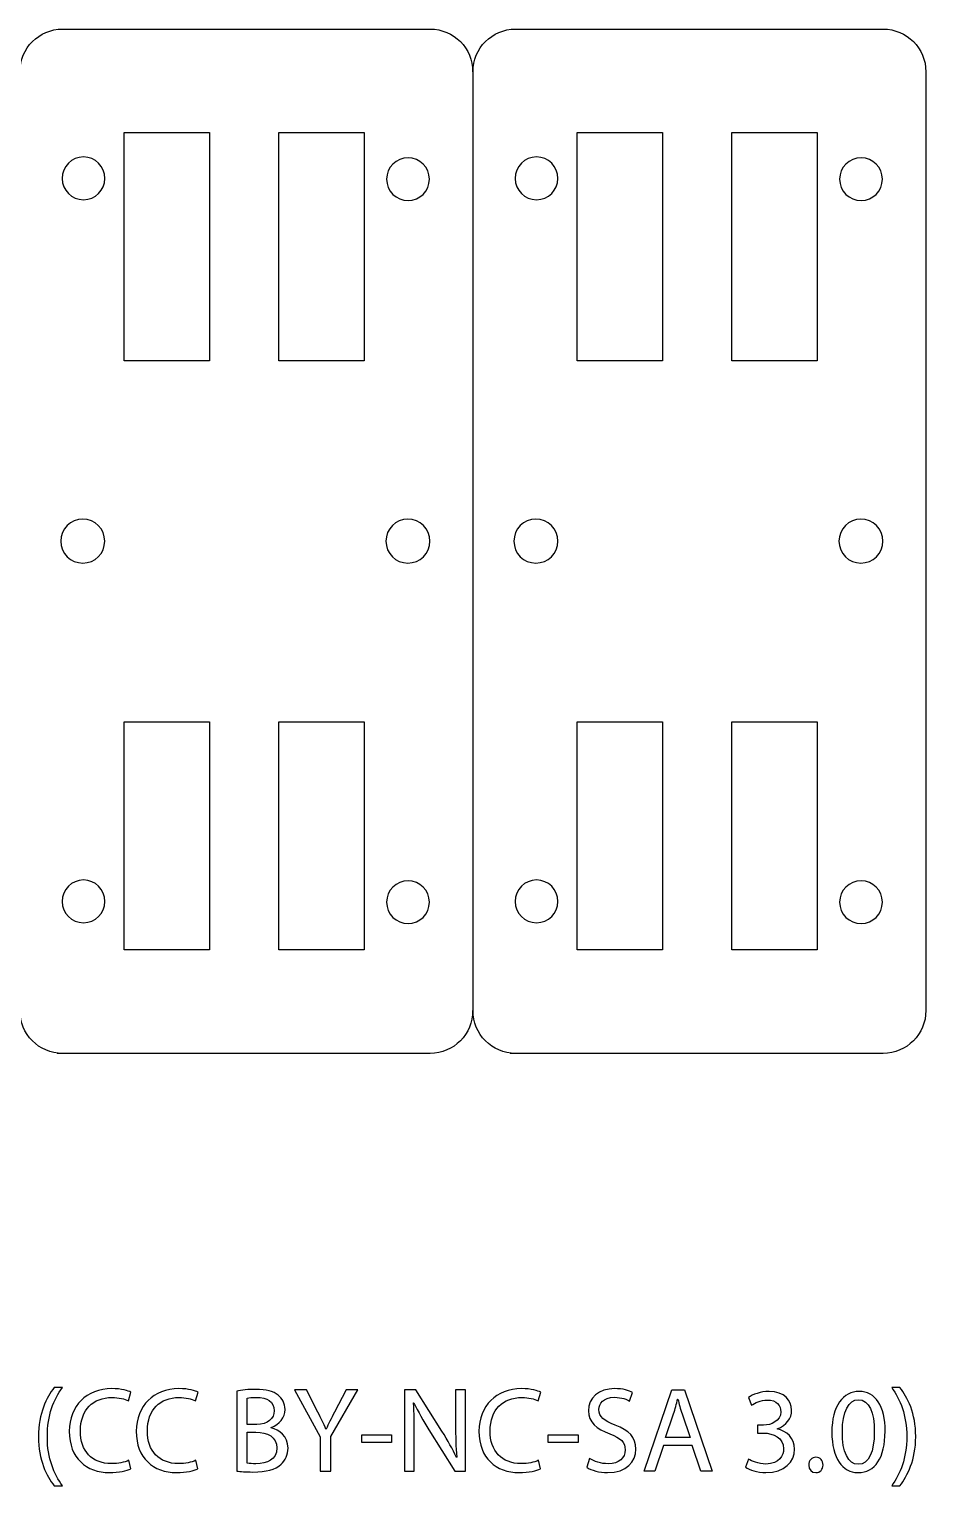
# Model space of a CAD drawing. Extents: x -194 to 677, y 303 to 810.
# Drawn here: x 348.2 to 411.1, y 313.6 to 415.8 of the extents above; entities that cross this region are included whole.
import ezdxf

# ---------------------------------------------------------------- set-up
doc = ezdxf.new("R2010")
doc.units = 0
doc.header["$MEASUREMENT"] = 0
doc.layers.add('LAYER_1', color=160, linetype='Continuous')

# ---------------------------------------------------------------- blocks, each defined once
blk = doc.blocks.new('AI9-BLK54')
at = {"layer": 'LAYER_1', "color": 1}
blk.add_open_spline([(1.54, 0), (1.54, -0.85), (0.85, -1.54), (0, -1.54), (-0.85, -1.54), (-1.54, -0.85), (-1.54, 0), (-1.54, 0.85), (-0.85, 1.54), (0, 1.54), (0.85, 1.54), (1.54, 0.85), (1.54, 0), (1.54, 0), (1.54, 0), (1.54, 0)], degree=3, knots=[0, 0, 0, 0, 1, 1, 1, 2, 2, 2, 3, 3, 3, 4, 4, 4, 5, 5, 5, 5], dxfattribs=at)
blk = doc.blocks.new('AI9-BLK53')
at = {"layer": 'LAYER_1', "color": 1}
blk.add_open_spline([(1.54, 0), (1.54, -0.85), (0.85, -1.54), (0, -1.54), (-0.85, -1.54), (-1.54, -0.85), (-1.54, 0), (-1.54, 0.85), (-0.85, 1.54), (0, 1.54), (0.85, 1.54), (1.54, 0.85), (1.54, 0), (1.54, 0), (1.54, 0), (1.54, 0)], degree=3, knots=[0, 0, 0, 0, 1, 1, 1, 2, 2, 2, 3, 3, 3, 4, 4, 4, 5, 5, 5, 5], dxfattribs=at)
blk = doc.blocks.new('AI9-BLK52')
at = {"layer": 'LAYER_1', "color": 1}
blk.add_open_spline([(1.5, 0), (1.5, -0.83), (0.83, -1.5), (0, -1.5), (-0.83, -1.5), (-1.5, -0.83), (-1.5, 0), (-1.5, 0.83), (-0.83, 1.5), (0, 1.5), (0.83, 1.5), (1.5, 0.83), (1.5, 0), (1.5, 0), (1.5, 0), (1.5, 0)], degree=3, knots=[0, 0, 0, 0, 1, 1, 1, 2, 2, 2, 3, 3, 3, 4, 4, 4, 5, 5, 5, 5], dxfattribs=at)
blk = doc.blocks.new('AI9-BLK51')
at = {"layer": 'LAYER_1', "color": 1}
blk.add_open_spline([(1.5, 0), (1.5, -0.83), (0.83, -1.5), (0, -1.5), (-0.83, -1.5), (-1.5, -0.83), (-1.5, 0), (-1.5, 0.83), (-0.83, 1.5), (0, 1.5), (0.83, 1.5), (1.5, 0.83), (1.5, 0), (1.5, 0), (1.5, 0), (1.5, 0)], degree=3, knots=[0, 0, 0, 0, 1, 1, 1, 2, 2, 2, 3, 3, 3, 4, 4, 4, 5, 5, 5, 5], dxfattribs=at)
blk = doc.blocks.new('AI9-BLK50')
at = {"layer": 'LAYER_1', "color": 1}
blk.add_open_spline([(1.5, 0), (1.5, -0.83), (0.83, -1.5), (0, -1.5), (-0.83, -1.5), (-1.5, -0.83), (-1.5, 0), (-1.5, 0.83), (-0.83, 1.5), (0, 1.5), (0.83, 1.5), (1.5, 0.83), (1.5, 0), (1.5, 0), (1.5, 0), (1.5, 0)], degree=3, knots=[0, 0, 0, 0, 1, 1, 1, 2, 2, 2, 3, 3, 3, 4, 4, 4, 5, 5, 5, 5], dxfattribs=at)
blk = doc.blocks.new('AI9-BLK49')
at = {"layer": 'LAYER_1', "color": 1}
blk.add_open_spline([(1.5, 0), (1.5, -0.83), (0.83, -1.5), (0, -1.5), (-0.83, -1.5), (-1.5, -0.83), (-1.5, 0), (-1.5, 0.83), (-0.83, 1.5), (0, 1.5), (0.83, 1.5), (1.5, 0.83), (1.5, 0), (1.5, 0), (1.5, 0), (1.5, 0)], degree=3, knots=[0, 0, 0, 0, 1, 1, 1, 2, 2, 2, 3, 3, 3, 4, 4, 4, 5, 5, 5, 5], dxfattribs=at)
blk = doc.blocks.new('AI9-BLK48')
at = {"layer": 'LAYER_1', "color": 1}
blk.add_open_spline([(1.54, 0), (1.54, -0.85), (0.85, -1.54), (0, -1.54), (-0.85, -1.54), (-1.54, -0.85), (-1.54, 0), (-1.54, 0.85), (-0.85, 1.54), (0, 1.54), (0.85, 1.54), (1.54, 0.85), (1.54, 0), (1.54, 0), (1.54, 0), (1.54, 0)], degree=3, knots=[0, 0, 0, 0, 1, 1, 1, 2, 2, 2, 3, 3, 3, 4, 4, 4, 5, 5, 5, 5], dxfattribs=at)
blk = doc.blocks.new('AI9-BLK47')
at = {"layer": 'LAYER_1', "color": 1}
blk.add_open_spline([(1.54, 0), (1.54, -0.85), (0.85, -1.54), (0, -1.54), (-0.85, -1.54), (-1.54, -0.85), (-1.54, 0), (-1.54, 0.85), (-0.85, 1.54), (0, 1.54), (0.85, 1.54), (1.54, 0.85), (1.54, 0), (1.54, 0), (1.54, 0), (1.54, 0)], degree=3, knots=[0, 0, 0, 0, 1, 1, 1, 2, 2, 2, 3, 3, 3, 4, 4, 4, 5, 5, 5, 5], dxfattribs=at)
blk = doc.blocks.new('AI9-BLK46')
at = {"layer": 'LAYER_1', "color": 1}
blk.add_open_spline([(1.5, 0), (1.5, -0.83), (0.83, -1.5), (0, -1.5), (-0.83, -1.5), (-1.5, -0.83), (-1.5, 0), (-1.5, 0.83), (-0.83, 1.5), (0, 1.5), (0.83, 1.5), (1.5, 0.83), (1.5, 0), (1.5, 0), (1.5, 0), (1.5, 0)], degree=3, knots=[0, 0, 0, 0, 1, 1, 1, 2, 2, 2, 3, 3, 3, 4, 4, 4, 5, 5, 5, 5], dxfattribs=at)
blk = doc.blocks.new('AI9-BLK45')
at = {"layer": 'LAYER_1', "color": 1}
blk.add_open_spline([(1.5, 0), (1.5, -0.83), (0.83, -1.5), (0, -1.5), (-0.83, -1.5), (-1.5, -0.83), (-1.5, 0), (-1.5, 0.83), (-0.83, 1.5), (0, 1.5), (0.83, 1.5), (1.5, 0.83), (1.5, 0), (1.5, 0), (1.5, 0), (1.5, 0)], degree=3, knots=[0, 0, 0, 0, 1, 1, 1, 2, 2, 2, 3, 3, 3, 4, 4, 4, 5, 5, 5, 5], dxfattribs=at)
blk = doc.blocks.new('AI9-BLK44')
at = {"layer": 'LAYER_1', "color": 1}
blk.add_open_spline([(1.5, 0), (1.5, -0.83), (0.83, -1.5), (0, -1.5), (-0.83, -1.5), (-1.5, -0.83), (-1.5, 0), (-1.5, 0.83), (-0.83, 1.5), (0, 1.5), (0.83, 1.5), (1.5, 0.83), (1.5, 0), (1.5, 0), (1.5, 0), (1.5, 0)], degree=3, knots=[0, 0, 0, 0, 1, 1, 1, 2, 2, 2, 3, 3, 3, 4, 4, 4, 5, 5, 5, 5], dxfattribs=at)
blk = doc.blocks.new('AI9-BLK43')
at = {"layer": 'LAYER_1', "color": 1}
blk.add_open_spline([(1.5, 0), (1.5, -0.83), (0.83, -1.5), (0, -1.5), (-0.83, -1.5), (-1.5, -0.83), (-1.5, 0), (-1.5, 0.83), (-0.83, 1.5), (0, 1.5), (0.83, 1.5), (1.5, 0.83), (1.5, 0), (1.5, 0), (1.5, 0), (1.5, 0)], degree=3, knots=[0, 0, 0, 0, 1, 1, 1, 2, 2, 2, 3, 3, 3, 4, 4, 4, 5, 5, 5, 5], dxfattribs=at)

msp = doc.modelspace()

# ---------------------------------------------------------------- linework, layer by layer
at = {"layer": 'LAYER_1', "color": 7}
for p, q in [((379.33, 412.76), (379.33, 346.91)), ((411.12, 412.76), (411.12, 346.91))]:
    msp.add_line(p, q, dxfattribs=at)
at = {"layer": 'LAYER_1', "color": 1}
for points in [[(354.86, 392.5), (354.86, 408.5), (360.86, 408.5), (360.86, 392.5), (354.86, 392.5)], [(365.71, 392.5), (365.71, 408.5), (371.71, 408.5), (371.71, 392.5), (365.71, 392.5)], [(386.65, 392.5), (386.65, 408.5), (392.65, 408.5), (392.65, 392.5), (386.65, 392.5)], [(397.5, 392.5), (397.5, 408.5), (403.5, 408.5), (403.5, 392.5), (397.5, 392.5)], [(354.86, 351.17), (354.86, 367.17), (360.86, 367.17), (360.86, 351.17), (354.86, 351.17)], [(365.71, 351.17), (365.71, 367.17), (371.71, 367.17), (371.71, 351.17), (365.71, 351.17)], [(386.65, 351.17), (386.65, 367.17), (392.65, 367.17), (392.65, 351.17), (386.65, 351.17)], [(397.5, 351.17), (397.5, 367.17), (403.5, 367.17), (403.5, 351.17), (397.5, 351.17)]]:
    msp.add_lwpolyline(points, dxfattribs=at)
at = {"layer": 'LAYER_1', "color": 7}
for points in [[(392.71, 316.39), (392.11, 314.59), (391.35, 314.59), (393.29, 320.3), (394.18, 320.3), (396.13, 314.59), (395.34, 314.59), (394.73, 316.39)], [(373.63, 317.15), (373.63, 316.61), (371.54, 316.61), (371.54, 317.15)], [(386.71, 317.15), (386.71, 316.61), (384.62, 316.61), (384.62, 317.15)]]:
    msp.add_lwpolyline(points, close=True, dxfattribs=at)
for points, knots in [([(350.54, 343.91), (348.88, 343.91), (347.54, 345.26), (347.54, 346.91), (347.54, 346.91), (347.54, 412.76), (347.54, 412.76), (347.54, 414.42), (348.89, 415.76), (350.54, 415.76), (350.54, 415.76), (376.33, 415.76), (376.33, 415.76), (377.99, 415.76), (379.33, 414.42), (379.33, 412.76), (379.33, 412.76), (379.33, 412.76), (379.33, 412.76)], [0, 0, 0, 0, 1, 1, 1, 2, 2, 2, 3, 3, 3, 4, 4, 4, 5, 5, 5, 6, 6, 6, 6]), ([(379.33, 412.76), (379.33, 414.42), (380.67, 415.76), (382.33, 415.76), (382.33, 415.76), (408.12, 415.76), (408.12, 415.76), (409.78, 415.76), (411.12, 414.42), (411.12, 412.76), (411.12, 412.76), (411.12, 412.76), (411.12, 412.76)], [0, 0, 0, 0, 1, 1, 1, 2, 2, 2, 3, 3, 3, 4, 4, 4, 4]), ([(379.33, 346.91), (379.33, 345.26), (377.99, 343.91), (376.33, 343.91), (376.33, 343.91), (350.16, 343.91), (350.16, 343.91)], [0, 0, 0, 0, 1, 1, 1, 2, 2, 2, 2]), ([(411.12, 346.91), (411.12, 345.26), (409.78, 343.91), (408.12, 343.91), (408.12, 343.91), (381.94, 343.91), (381.94, 343.91)], [0, 0, 0, 0, 1, 1, 1, 2, 2, 2, 2]), ([(350.53, 320.47), (349.91, 319.63), (349.47, 318.54), (349.47, 317), (349.47, 315.49), (349.93, 314.42), (350.53, 313.57), (350.53, 313.57), (349.95, 313.57), (349.95, 313.57), (349.42, 314.27), (348.84, 315.36), (348.84, 317.01), (348.85, 318.67), (349.42, 319.76), (349.95, 320.47), (349.95, 320.47), (350.53, 320.47), (350.53, 320.47)], [0, 0, 0, 0, 1, 1, 1, 2, 2, 2, 3, 3, 3, 4, 4, 4, 5, 5, 5, 6, 6, 6, 6]), ([(355.33, 314.77), (355.06, 314.64), (354.51, 314.5), (353.82, 314.5), (352.21, 314.5), (351.01, 315.52), (351.01, 317.4), (351.01, 319.19), (352.22, 320.39), (353.99, 320.39), (354.69, 320.39), (355.15, 320.24), (355.34, 320.14), (355.34, 320.14), (355.16, 319.54), (355.16, 319.54), (354.89, 319.67), (354.49, 319.77), (354.01, 319.77), (352.68, 319.77), (351.79, 318.92), (351.79, 317.42), (351.79, 316.02), (352.59, 315.13), (353.97, 315.13), (354.43, 315.13), (354.89, 315.22), (355.18, 315.36), (355.18, 315.36), (355.33, 314.77), (355.33, 314.77)], [0, 0, 0, 0, 1, 1, 1, 2, 2, 2, 3, 3, 3, 4, 4, 4, 5, 5, 5, 6, 6, 6, 7, 7, 7, 8, 8, 8, 9, 9, 9, 10, 10, 10, 10]), ([(360.03, 314.77), (359.77, 314.64), (359.22, 314.5), (358.53, 314.5), (356.92, 314.5), (355.71, 315.52), (355.71, 317.4), (355.71, 319.19), (356.93, 320.39), (358.7, 320.39), (359.4, 320.39), (359.86, 320.24), (360.05, 320.14), (360.05, 320.14), (359.86, 319.54), (359.86, 319.54), (359.59, 319.67), (359.19, 319.77), (358.72, 319.77), (357.38, 319.77), (356.49, 318.92), (356.49, 317.42), (356.49, 316.02), (357.3, 315.13), (358.68, 315.13), (359.14, 315.13), (359.59, 315.22), (359.89, 315.36), (359.89, 315.36), (360.03, 314.77), (360.03, 314.77)], [0, 0, 0, 0, 1, 1, 1, 2, 2, 2, 3, 3, 3, 4, 4, 4, 5, 5, 5, 6, 6, 6, 7, 7, 7, 8, 8, 8, 9, 9, 9, 10, 10, 10, 10]), ([(362.76, 320.21), (363.08, 320.29), (363.6, 320.34), (364.1, 320.34), (364.84, 320.34), (365.32, 320.21), (365.66, 319.93), (365.96, 319.71), (366.15, 319.37), (366.15, 318.92), (366.15, 318.36), (365.77, 317.88), (365.18, 317.67), (365.18, 317.67), (365.18, 317.64), (365.18, 317.64), (365.72, 317.51), (366.36, 317.07), (366.36, 316.22), (366.36, 315.73), (366.16, 315.36), (365.87, 315.08), (365.48, 314.71), (364.83, 314.54), (363.9, 314.54), (363.39, 314.54), (363, 314.58), (362.76, 314.61), (362.76, 314.61), (362.76, 320.21), (362.76, 320.21)], [0, 0, 0, 0, 1, 1, 1, 2, 2, 2, 3, 3, 3, 4, 4, 4, 5, 5, 5, 6, 6, 6, 7, 7, 7, 8, 8, 8, 9, 9, 9, 10, 10, 10, 10]), ([(368.62, 314.59), (368.62, 314.59), (368.62, 317.01), (368.62, 317.01), (368.62, 317.01), (366.81, 320.3), (366.81, 320.3), (366.81, 320.3), (367.65, 320.3), (367.65, 320.3), (367.65, 320.3), (368.46, 318.73), (368.46, 318.73), (368.67, 318.29), (368.85, 317.95), (369.02, 317.55), (369.02, 317.55), (369.04, 317.55), (369.04, 317.55), (369.19, 317.92), (369.4, 318.29), (369.62, 318.73), (369.62, 318.73), (370.44, 320.3), (370.44, 320.3), (370.44, 320.3), (371.27, 320.3), (371.27, 320.3), (371.27, 320.3), (369.36, 317.02), (369.36, 317.02), (369.36, 317.02), (369.36, 314.59), (369.36, 314.59), (369.36, 314.59), (368.62, 314.59), (368.62, 314.59)], [0, 0, 0, 0, 1, 1, 1, 2, 2, 2, 3, 3, 3, 4, 4, 4, 5, 5, 5, 6, 6, 6, 7, 7, 7, 8, 8, 8, 9, 9, 9, 10, 10, 10, 11, 11, 11, 12, 12, 12, 12]), ([(374.53, 314.59), (374.53, 314.59), (374.53, 320.3), (374.53, 320.3), (374.53, 320.3), (375.34, 320.3), (375.34, 320.3), (375.34, 320.3), (377.16, 317.41), (377.16, 317.41), (377.58, 316.74), (377.91, 316.15), (378.18, 315.56), (378.18, 315.56), (378.2, 315.57), (378.2, 315.57), (378.13, 316.33), (378.12, 317.02), (378.12, 317.9), (378.12, 317.9), (378.12, 320.3), (378.12, 320.3), (378.12, 320.3), (378.81, 320.3), (378.81, 320.3), (378.81, 320.3), (378.81, 314.59), (378.81, 314.59), (378.81, 314.59), (378.07, 314.59), (378.07, 314.59), (378.07, 314.59), (376.25, 317.49), (376.25, 317.49), (375.86, 318.12), (375.48, 318.78), (375.2, 319.39), (375.2, 319.39), (375.17, 319.39), (375.17, 319.39), (375.21, 318.67), (375.22, 317.98), (375.22, 317.03), (375.22, 317.03), (375.22, 314.59), (375.22, 314.59), (375.22, 314.59), (374.53, 314.59), (374.53, 314.59)], [0, 0, 0, 0, 1, 1, 1, 2, 2, 2, 3, 3, 3, 4, 4, 4, 5, 5, 5, 6, 6, 6, 7, 7, 7, 8, 8, 8, 9, 9, 9, 10, 10, 10, 11, 11, 11, 12, 12, 12, 13, 13, 13, 14, 14, 14, 15, 15, 15, 16, 16, 16, 16]), ([(384.08, 314.77), (383.81, 314.64), (383.27, 314.5), (382.57, 314.5), (380.96, 314.5), (379.76, 315.52), (379.76, 317.4), (379.76, 319.19), (380.97, 320.39), (382.74, 320.39), (383.44, 320.39), (383.9, 320.24), (384.09, 320.14), (384.09, 320.14), (383.91, 319.54), (383.91, 319.54), (383.64, 319.67), (383.24, 319.77), (382.77, 319.77), (381.43, 319.77), (380.54, 318.92), (380.54, 317.42), (380.54, 316.02), (381.34, 315.13), (382.72, 315.13), (383.18, 315.13), (383.64, 315.22), (383.93, 315.36), (383.93, 315.36), (384.08, 314.77), (384.08, 314.77)], [0, 0, 0, 0, 1, 1, 1, 2, 2, 2, 3, 3, 3, 4, 4, 4, 5, 5, 5, 6, 6, 6, 7, 7, 7, 8, 8, 8, 9, 9, 9, 10, 10, 10, 10]), ([(387.52, 315.49), (387.85, 315.28), (388.32, 315.12), (388.83, 315.12), (389.58, 315.12), (390.02, 315.51), (390.02, 316.09), (390.02, 316.62), (389.72, 316.93), (388.95, 317.22), (388.01, 317.56), (387.44, 318.05), (387.44, 318.84), (387.44, 319.73), (388.18, 320.39), (389.28, 320.39), (389.86, 320.39), (390.29, 320.26), (390.54, 320.11), (390.54, 320.11), (390.33, 319.51), (390.33, 319.51), (390.16, 319.62), (389.78, 319.78), (389.26, 319.78), (388.48, 319.78), (388.18, 319.32), (388.18, 318.93), (388.18, 318.39), (388.53, 318.13), (389.32, 317.83), (390.28, 317.45), (390.77, 316.99), (390.77, 316.15), (390.77, 315.27), (390.12, 314.5), (388.78, 314.5), (388.23, 314.5), (387.63, 314.67), (387.32, 314.87), (387.32, 314.87), (387.52, 315.49), (387.52, 315.49)], [0, 0, 0, 0, 1, 1, 1, 2, 2, 2, 3, 3, 3, 4, 4, 4, 5, 5, 5, 6, 6, 6, 7, 7, 7, 8, 8, 8, 9, 9, 9, 10, 10, 10, 11, 11, 11, 12, 12, 12, 13, 13, 13, 14, 14, 14, 14]), ([(398.67, 315.44), (398.89, 315.31), (399.37, 315.1), (399.89, 315.1), (400.84, 315.1), (401.15, 315.7), (401.14, 316.17), (401.13, 316.94), (400.43, 317.27), (399.72, 317.27), (399.72, 317.27), (399.3, 317.27), (399.3, 317.27), (399.3, 317.27), (399.3, 317.83), (399.3, 317.83), (399.3, 317.83), (399.72, 317.83), (399.72, 317.83), (400.26, 317.83), (400.94, 318.11), (400.94, 318.76), (400.94, 319.2), (400.66, 319.59), (399.98, 319.59), (399.54, 319.59), (399.11, 319.39), (398.88, 319.22), (398.88, 319.22), (398.67, 319.77), (398.67, 319.77), (398.97, 319.98), (399.53, 320.19), (400.12, 320.19), (401.21, 320.19), (401.7, 319.55), (401.7, 318.88), (401.7, 318.3), (401.35, 317.82), (400.68, 317.57), (400.68, 317.57), (400.68, 317.56), (400.68, 317.56), (401.36, 317.43), (401.91, 316.92), (401.91, 316.15), (401.91, 315.27), (401.21, 314.5), (399.9, 314.5), (399.28, 314.5), (398.74, 314.69), (398.47, 314.87), (398.47, 314.87), (398.67, 315.44), (398.67, 315.44)], [0, 0, 0, 0, 1, 1, 1, 2, 2, 2, 3, 3, 3, 4, 4, 4, 5, 5, 5, 6, 6, 6, 7, 7, 7, 8, 8, 8, 9, 9, 9, 10, 10, 10, 11, 11, 11, 12, 12, 12, 13, 13, 13, 14, 14, 14, 15, 15, 15, 16, 16, 16, 17, 17, 17, 18, 18, 18, 18]), ([(406.34, 314.5), (405.27, 314.5), (404.53, 315.51), (404.52, 317.33), (404.52, 319.18), (405.32, 320.19), (406.44, 320.19), (407.59, 320.19), (408.26, 319.16), (408.26, 317.4), (408.26, 315.53), (407.56, 314.5), (406.35, 314.5), (406.35, 314.5), (406.34, 314.5), (406.34, 314.5)], [0, 0, 0, 0, 1, 1, 1, 2, 2, 2, 3, 3, 3, 4, 4, 4, 5, 5, 5, 5]), ([(408.72, 313.57), (409.32, 314.41), (409.78, 315.5), (409.78, 317.02), (409.78, 318.55), (409.32, 319.62), (408.72, 320.47), (408.72, 320.47), (409.3, 320.47), (409.3, 320.47), (409.83, 319.77), (410.41, 318.68), (410.41, 317.02), (410.4, 315.36), (409.83, 314.29), (409.3, 313.57), (409.3, 313.57), (408.72, 313.57), (408.72, 313.57)], [0, 0, 0, 0, 1, 1, 1, 2, 2, 2, 3, 3, 3, 4, 4, 4, 5, 5, 5, 6, 6, 6, 6]), ([(363.5, 317.88), (363.5, 317.88), (364.16, 317.88), (364.16, 317.88), (364.94, 317.88), (365.39, 318.29), (365.39, 318.84), (365.39, 319.5), (364.89, 319.77), (364.15, 319.77), (363.81, 319.77), (363.61, 319.75), (363.5, 319.72), (363.5, 319.72), (363.5, 317.88), (363.5, 317.88)], [0, 0, 0, 0, 1, 1, 1, 2, 2, 2, 3, 3, 3, 4, 4, 4, 5, 5, 5, 5]), ([(394.58, 316.96), (394.58, 316.96), (394.01, 318.61), (394.01, 318.61), (393.89, 318.98), (393.81, 319.32), (393.72, 319.65), (393.72, 319.65), (393.7, 319.65), (393.7, 319.65), (393.62, 319.32), (393.53, 318.96), (393.42, 318.61), (393.42, 318.61), (392.86, 316.96), (392.86, 316.96), (392.86, 316.96), (394.58, 316.96), (394.58, 316.96)], [0, 0, 0, 0, 1, 1, 1, 2, 2, 2, 3, 3, 3, 4, 4, 4, 5, 5, 5, 6, 6, 6, 6]), ([(406.38, 315.08), (407.13, 315.08), (407.5, 315.96), (407.5, 317.37), (407.5, 318.73), (407.16, 319.61), (406.38, 319.61), (405.7, 319.61), (405.26, 318.75), (405.26, 317.37), (405.24, 315.94), (405.68, 315.08), (406.37, 315.08), (406.37, 315.08), (406.38, 315.08), (406.38, 315.08)], [0, 0, 0, 0, 1, 1, 1, 2, 2, 2, 3, 3, 3, 4, 4, 4, 5, 5, 5, 5]), ([(363.5, 315.15), (363.65, 315.13), (363.85, 315.12), (364.11, 315.12), (364.88, 315.12), (365.58, 315.4), (365.58, 316.23), (365.58, 317), (364.91, 317.33), (364.1, 317.33), (364.1, 317.33), (363.5, 317.33), (363.5, 317.33), (363.5, 317.33), (363.5, 315.15), (363.5, 315.15)], [0, 0, 0, 0, 1, 1, 1, 2, 2, 2, 3, 3, 3, 4, 4, 4, 5, 5, 5, 5]), ([(403.39, 314.5), (403.1, 314.5), (402.9, 314.73), (402.9, 315.03), (402.9, 315.34), (403.11, 315.57), (403.41, 315.57), (403.7, 315.57), (403.91, 315.35), (403.91, 315.03), (403.91, 314.73), (403.7, 314.5), (403.4, 314.5), (403.4, 314.5), (403.39, 314.5), (403.39, 314.5)], [0, 0, 0, 0, 1, 1, 1, 2, 2, 2, 3, 3, 3, 4, 4, 4, 5, 5, 5, 5])]:
    msp.add_open_spline(points, degree=3, knots=knots, dxfattribs=at)
msp.add_open_spline([(382.33, 343.91), (380.67, 343.91), (379.33, 345.26), (379.33, 346.91)], degree=3, dxfattribs=at)

# ---------------------------------------------------------------- block references
for name, p in [('AI9-BLK51', (352.01, 405.29)), ('AI9-BLK52', (374.78, 405.23)), ('AI9-BLK45', (383.8, 405.29)), ('AI9-BLK46', (406.57, 405.23)), ('AI9-BLK54', (351.96, 379.84)), ('AI9-BLK53', (374.77, 379.84)), ('AI9-BLK48', (383.75, 379.84)), ('AI9-BLK47', (406.56, 379.84)), ('AI9-BLK49', (352.01, 354.57)), ('AI9-BLK50', (374.78, 354.51)), ('AI9-BLK43', (383.8, 354.57)), ('AI9-BLK44', (406.57, 354.51))]:
    msp.add_blockref(name, p, dxfattribs=at)

doc.saveas('drawing.dxf')
